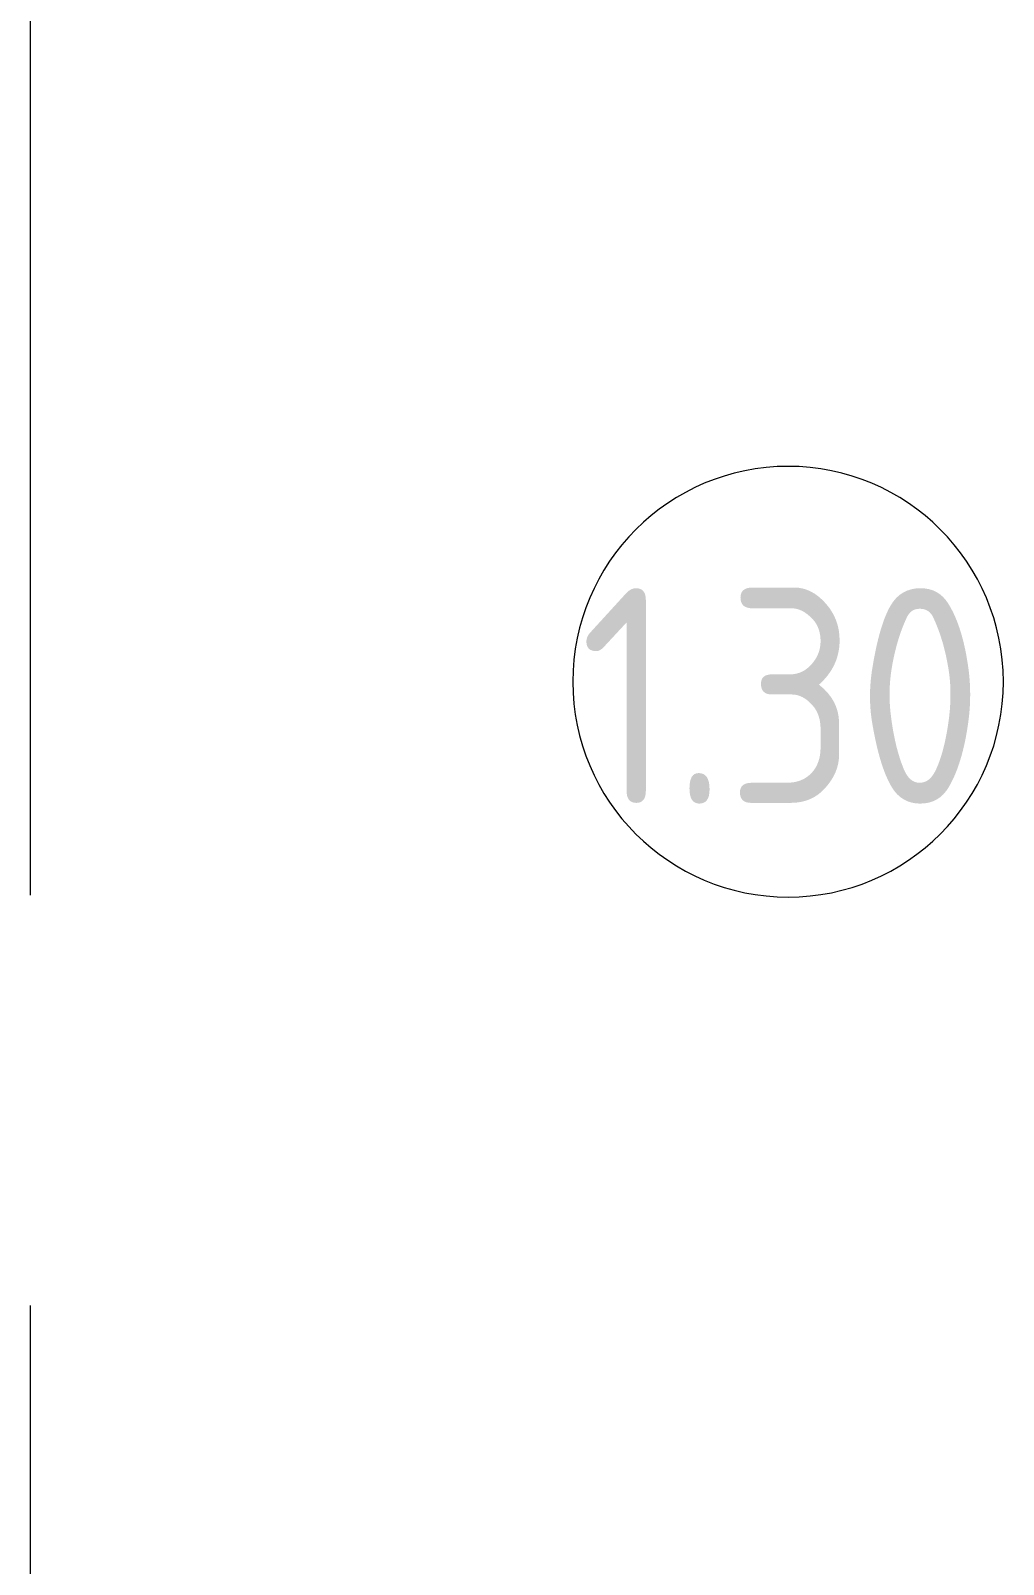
# Model space of a CAD drawing. Header units: millimetres. Extents: x -1113 to 415037, y -3642 to 28069.
# Drawn here: x 33375 to 35634, y 9976 to 13537 of the extents above; entities that cross this region are included whole.
import ezdxf

# ---------------------------------------------------------------- set-up
doc = ezdxf.new("R2010")
doc.units = ezdxf.units.MM
doc.linetypes.add('Осевая', pattern=[6350, 1270, -952.5, 3175, -952.5])
for name, color, linetype, lineweight in [('0) Стена 3.93м', 3, 'Continuous', 60), ('A-AREA-IDEN', 7, 'Continuous', 9), ('Оси-2', 7, 'Осевая', 9)]:
    doc.layers.add(name, color=color, linetype=linetype, lineweight=lineweight)
doc.styles.add('GOST Common', font='GOST Common.ttf', dxfattribs={"width": 0.9, "height": 500})

# ---------------------------------------------------------------- blocks, each defined once
blk = doc.blocks.new('Марка_Помещения - Номер-25198446-Объем проектирования 1 этажа')
at = {"layer": 'A-AREA-IDEN'}
for start, end in [(360, 180), (180, 360)]:
    blk.add_arc((0, 0), 2.5, start, end, dxfattribs=at)
blk = doc.blocks.new('1floor')
at = {"layer": 'Оси-2'}
blk.add_line((33310, 3093.7), (33310, 22398.1), dxfattribs=at)
at = {"layer": 'A-AREA-IDEN', "xscale": 199.9999999999999, "yscale": 199.9999999999999, "zscale": 199.9999999999999}
blk.add_blockref('Марка_Помещения - Номер-25198446-Объем проектирования 1 этажа', (35069.2, 12161.5), dxfattribs=at)
at = {"layer": 'A-AREA-IDEN', "insert": (34585.4, 12378.6), "char_height": 500, "width": 1212.151, "attachment_point": 1, "style": 'GOST Common'}
blk.add_mtext('1.30', dxfattribs=at)

msp = doc.modelspace()

# ---------------------------------------------------------------- block references
at = {"layer": '0) Стена 3.93м'}
msp.add_blockref('1floor', (64.7, -136.1), dxfattribs=at)

doc.saveas('drawing.dxf')
